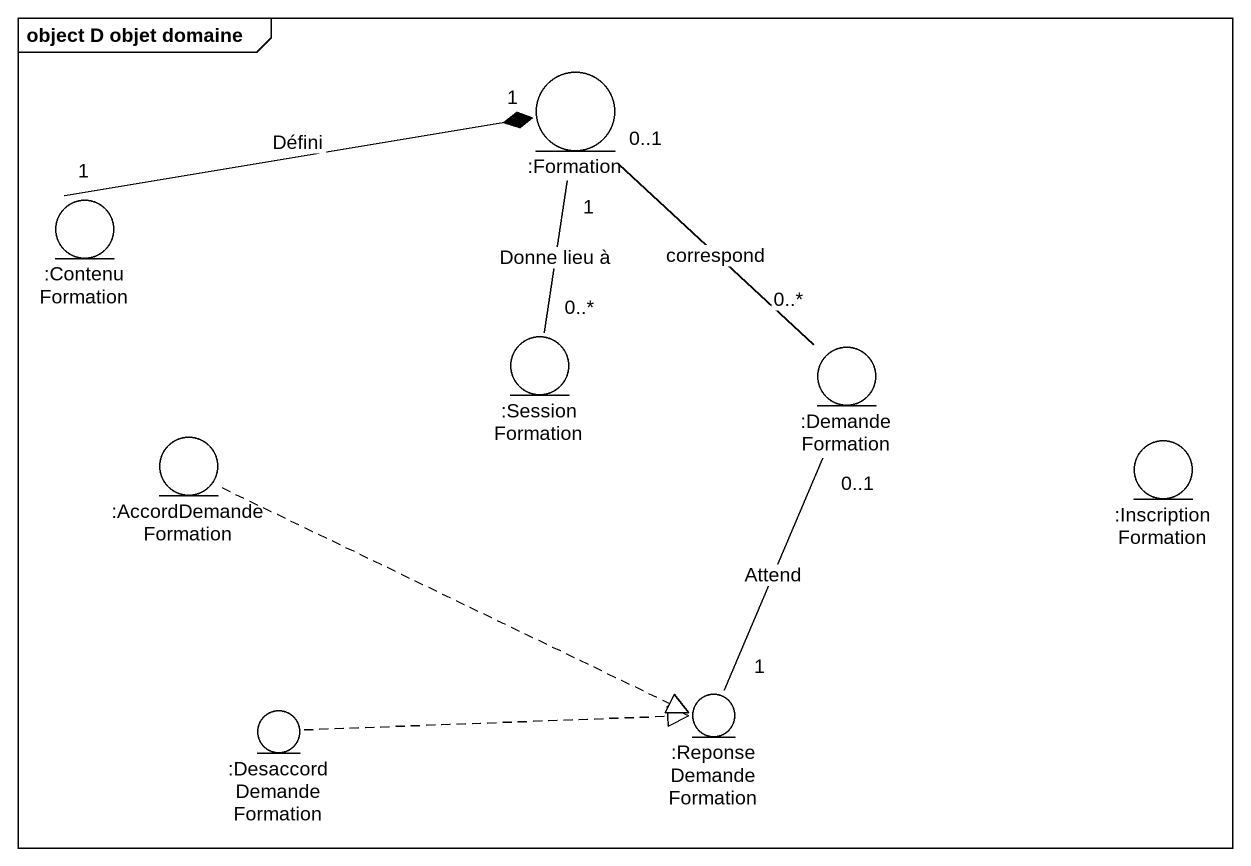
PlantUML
@startuml
mainframe object D objet domaine
entity ":Formation" as Formation
entity ":ContenuFormation" as ContenuFormation
entity ":SessionFormation" as SessionFormation
entity ":DemandeFormation" as DemandeFormation
entity ":AccordDemandeFormation" as AccordDemandeFormation
entity ":InscriptionFormation" as InscriptionFormation
entity ":DesaccordDemandeFormation" as DesaccordDemandeFormation
entity ":ReponseDemandeFormation" as ReponseDemandeFormation
Formation "1" *-left- "1" ContenuFormation : Défini
Formation "0..1" -- "0..*" DemandeFormation : correspond
SessionFormation "0..*" -up- "1" Formation : Donne lieu à
AccordDemandeFormation .right.|> ReponseDemandeFormation
DesaccordDemandeFormation .right.|> ReponseDemandeFormation
ReponseDemandeFormation "1" -up- "0..1" DemandeFormation : Attend
@enduml
